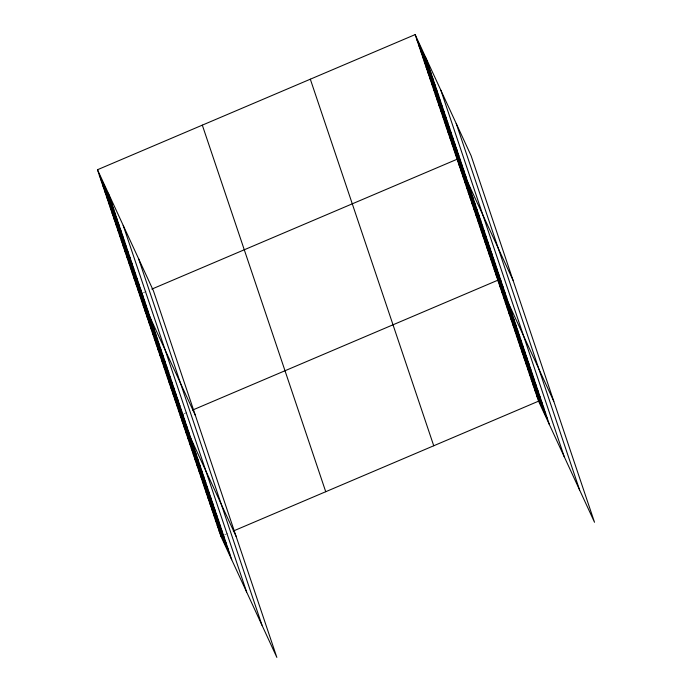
<?xml version="1.0" encoding="UTF-8"?>
<svg xmlns="http://www.w3.org/2000/svg" width="692" height="692" viewBox="0 0 692 692"><rect width="100%" height="100%" fill="white"/><g stroke="black" fill="none" stroke-linecap="round" stroke-linejoin="round"><path stroke-width="0.52" stroke-dasharray="3.46 2.59" d="M143.253 292.751L146.116 291.531M183.986 413.721L186.84 412.501M224.71 534.691L227.573 533.471"/><path stroke-width="1.04" d="M97.486 169.739L153.434 290.83L276.852 657.4L220.904 536.309L97.486 169.739L415.148 34.6L471.096 155.691L594.514 522.261L538.566 401.17L415.148 34.6M142.301 293.157L139.447 294.368L195.395 415.459M151.833 289.1L457.109 159.238L513.066 280.329M183.034 414.127L180.171 415.338L236.128 536.43M192.558 410.071L497.842 280.208L553.79 401.291M220.904 536.309L223.758 535.098M233.29 531.041L538.566 401.17M416.973 40.015L427.803 63.456M418.798 45.438L429.628 68.88M420.624 50.853L431.453 74.295M422.449 56.277L433.278 79.718M424.274 61.692L435.104 85.133M426.099 67.115L436.929 90.557M427.916 72.53L438.754 95.972M429.741 77.954L440.579 101.395M431.566 83.369L442.396 106.81M433.391 88.792L444.221 112.225M435.216 94.207L446.046 117.649M437.041 99.631L447.871 123.064M438.866 105.046L449.696 128.487M440.692 110.46L451.521 133.902M442.517 115.884L453.346 139.326M444.342 121.299L455.172 144.74M446.167 126.722L456.997 150.164M447.992 132.137L458.822 155.579M449.817 137.561L460.647 161.002M451.634 142.976L462.472 166.417M453.459 148.399L464.289 171.841M455.284 153.814L466.114 177.256M458.96 164.731L469.79 188.172M460.811 170.232L471.641 193.673M462.663 175.733L473.492 199.175M464.514 181.226L475.343 204.668M466.365 186.728L477.195 210.169M468.216 192.229L479.046 215.67M470.067 197.722L480.897 221.163M471.918 203.223L482.748 226.665M473.769 208.725L484.599 232.166M475.62 214.217L486.45 237.659M477.471 219.719L488.301 243.16M479.322 225.22L490.161 248.662M481.174 230.713L492.012 254.154M483.025 236.214L493.863 259.656M484.876 241.716L495.714 265.157M486.727 247.217L497.565 270.65M488.578 252.71L499.416 276.151M490.438 258.211L501.267 281.653M492.289 263.713L503.119 287.145M494.14 269.205L504.97 292.647M495.991 274.707L506.821 298.148M499.693 285.701L510.523 309.142M501.544 291.202L512.374 314.644M503.395 296.704L514.225 320.137M505.247 302.196L516.076 325.638M507.098 307.698L517.927 331.139M508.949 313.199L519.779 336.632M510.8 318.692L521.63 342.133M512.651 324.193L523.481 347.635M514.502 329.695L525.332 353.128M516.353 335.188L527.183 358.629M518.204 340.689L529.034 364.13M520.055 346.19L530.885 369.632M521.906 351.683L532.736 375.125M523.758 357.184L534.587 380.626M525.609 362.686L536.438 386.127M527.46 368.179L538.289 391.62M529.311 373.68L540.141 397.122M531.162 379.181L541.992 402.623M533.013 384.674L543.843 408.116M534.864 390.176L545.694 413.617M536.715 395.677L547.545 419.118M99.311 175.154L110.14 198.595M101.127 180.577L111.966 204.01M102.952 185.992L113.782 209.434M104.777 191.416L115.607 214.849M106.603 196.831L117.432 220.272M108.428 202.246L119.258 225.687M110.253 207.669L121.083 231.111M112.078 213.084L122.908 236.526M113.903 218.508L124.733 241.949M115.728 223.923L126.558 247.364M117.553 229.346L128.383 252.788M119.379 234.761L130.208 258.202M121.204 240.185L132.034 263.626M123.02 245.599L133.859 269.041M124.845 251.023L135.675 274.456M126.671 256.438L137.5 279.879M128.496 261.861L139.326 285.294M130.321 267.276L141.151 290.718M132.146 272.691L142.976 296.133M133.971 278.115L144.801 301.556M135.796 283.53L146.626 306.971M137.621 288.953L148.451 312.395M141.298 299.87L152.128 323.311M143.149 305.371L153.979 328.812M145 310.864L155.83 334.305M146.851 316.365L157.681 339.807M148.702 321.867L159.532 345.308M150.553 327.359L161.383 350.801M152.404 332.861L163.234 356.302M154.255 338.362L165.085 361.804M156.107 343.855L166.936 367.296M157.958 349.356L168.787 372.798M159.809 354.858L170.639 378.299M161.66 360.35L172.49 383.792M163.511 365.852L174.341 389.293M165.362 371.353L176.192 394.795M167.213 376.846L178.043 400.287M169.064 382.347L179.894 405.789M170.915 387.849L181.745 411.29M172.766 393.35L183.596 416.783M174.618 398.843L185.447 422.284M176.469 404.344L187.298 427.786M178.32 409.846L189.15 433.278M182.022 420.84L192.852 444.281M183.873 426.341L194.703 449.774M185.724 431.834L196.554 455.275M187.575 437.335L198.405 460.777M189.426 442.837L200.256 466.27M191.277 448.329L202.107 471.771M193.129 453.831L203.958 477.272M194.98 459.332L205.809 482.765M196.831 464.825L207.661 488.267M198.682 470.326L209.512 493.768M200.533 475.828L211.363 499.261M202.384 481.321L213.214 504.762M204.235 486.822L215.065 510.263M206.086 492.323L216.916 515.765M207.937 497.816L218.776 521.258M209.788 503.318L220.627 526.759M211.64 508.819L222.478 532.26M213.491 514.312L224.329 537.753M215.342 519.813L226.18 543.255M217.201 525.314L228.031 548.756M219.053 530.807L229.882 554.249M456.21 123.461L579.628 490.04M440.873 90.263L564.291 456.841M425.978 58.041L549.396 424.611M310.319 79.191L433.737 445.769M202.315 125.14L325.733 491.718M138.547 258.6L261.965 625.179M123.202 225.402L246.62 591.971M108.315 193.172L231.733 559.75"/></g></svg>
